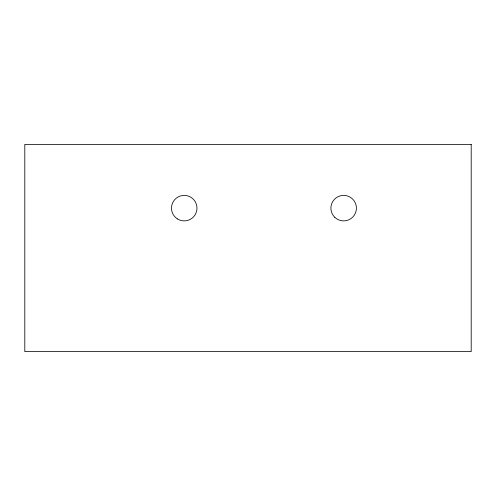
<?xml version="1.0" encoding="UTF-8"?>
<svg xmlns="http://www.w3.org/2000/svg" width="496" height="496" viewBox="0 0 496 496"><rect width="100%" height="100%" fill="white"/><g stroke="black" fill="none" stroke-linecap="round" stroke-linejoin="round"><path stroke-width="0.74" d="M471.2 144.373L24.8 144.373L24.8 351.627L471.2 351.627L471.2 144.373M334.769 217.291A12.753 12.753 0 0 0 356.023 211.265A12.753 12.753 0 0 0 340.175 195.87A12.753 12.753 0 0 0 334.769 217.291M177.444 218.941A12.753 12.753 0 0 0 196.974 208.624A12.753 12.753 0 0 0 178.269 196.869A12.753 12.753 0 0 0 177.444 218.941"/></g></svg>
